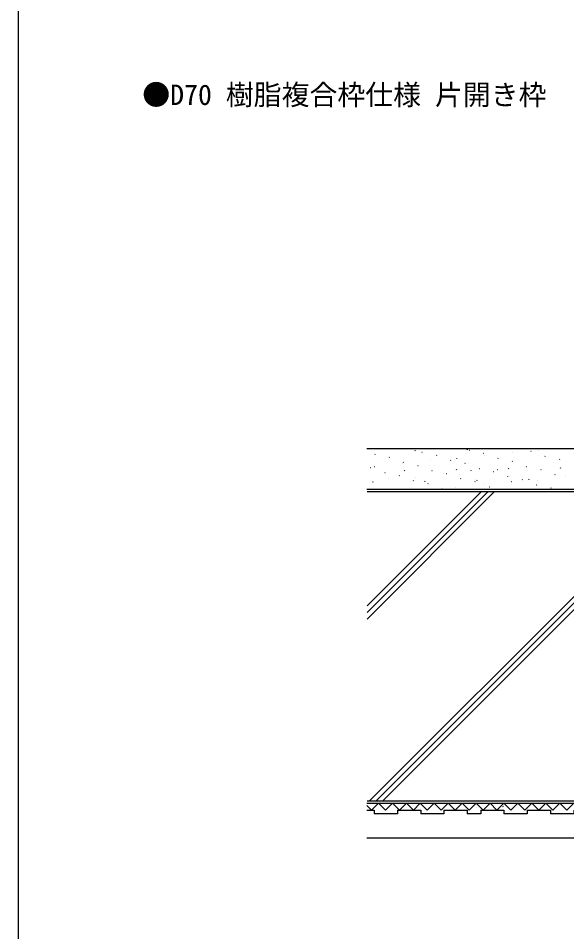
# Model space of a CAD drawing. Units: millimetres, scale not verified. Extents: x -525 to 525, y -786 to 786.
# Drawn here: x -525 to -289, y -392.9 to 0 of the extents above; entities that cross this region are included whole.
import ezdxf
from ezdxf.enums import TextEntityAlignment as Align

# ---------------------------------------------------------------- set-up
doc = ezdxf.new("R2010")
doc.units = ezdxf.units.MM
doc.header["$LTSCALE"] = 4
for name, color, linetype in [('0-1_USER1', 3, 'Continuous'), ('0-8_YKK_ZWAK', 7, 'Continuous'), ('0-9_YSS_K', 3, 'Continuous')]:
    doc.layers.add(name, color=color, linetype=linetype)
doc.styles.add('ＭＳ ゴシック', font='')
doc.styles.get('ＭＳ ゴシック').set_extended_font_data('MS Gothic')

msp = doc.modelspace()

# ---------------------------------------------------------------- linework, layer by layer
at = {"layer": '0-8_YKK_ZWAK'}
msp.add_line((-525, 744.3), (-525, -785.7), dxfattribs=at)
at = {"layer": '0-9_YSS_K'}
for p, q in [((-375, -185.1), (-191.425, -185.1)), ((-371.619, -187.562), (-371.487, -187.49)), ((-354.265, -186.042), (-354.125, -185.777)), ((-351.311, -186.689), (-351.18, -186.617)), ((-345.082, -187.986), (-344.95, -187.914)), ((-331.89, -185.654), (-331.749, -185.388)), ((-331.004, -185.816), (-330.872, -185.744)), ((-324.774, -187.114), (-324.643, -187.042)), ((-324.223, -187.979), (-324.203, -187.957)), ((-312.24, -186.643), (-312.22, -186.62)), ((-309.514, -185.265), (-309.427, -185.1)), ((-304.467, -186.241), (-304.335, -186.169)), ((-300.957, -186.088), (-300.937, -186.066)), ((-298.392, -188.443), (-298.261, -188.371)), ((-365.389, -188.859), (-365.258, -188.787)), ((-359.572, -191.319), (-359.552, -191.297)), ((-359.315, -191.062), (-359.183, -190.99)), ((-353.085, -192.359), (-352.954, -192.287)), ((-347.589, -189.982), (-347.569, -189.96)), ((-339.007, -190.189), (-338.876, -190.117)), ((-336.306, -189.428), (-336.286, -189.405)), ((-332.778, -191.486), (-332.646, -191.414)), ((-318.7, -189.316), (-318.568, -189.244)), ((-312.47, -190.613), (-312.339, -190.541)), ((-294.799, -191.254), (-294.779, -191.231)), ((-292.163, -189.74), (-292.031, -189.668)), ((-373.393, -193.232), (-373.261, -193.16)), ((-371.655, -192.768), (-371.635, -192.745)), ((-367.318, -195.434), (-367.187, -195.362)), ((-358.785, -194.596), (-358.645, -194.331)), ((-347.011, -194.561), (-346.879, -194.489)), ((-342.131, -195.93), (-342.111, -195.908)), ((-340.781, -195.858), (-340.65, -195.786)), ((-336.41, -194.208), (-336.269, -193.942)), ((-330.148, -194.594), (-330.128, -194.571)), ((-326.703, -193.688), (-326.572, -193.616)), ((-320.474, -194.986), (-320.342, -194.914)), ((-318.865, -194.039), (-318.845, -194.017)), ((-314.034, -193.819), (-313.894, -193.554)), ((-306.782, -192.591), (-306.762, -192.568)), ((-306.396, -192.816), (-306.264, -192.744)), ((-300.166, -194.113), (-300.035, -194.041)), ((-294.092, -196.315), (-293.96, -196.243)), ((-291.659, -193.431), (-291.518, -193.166)), ((-372.492, -199.558), (-372.352, -199.293)), ((-365.497, -197.934), (-365.477, -197.911)), ((-361.089, -196.731), (-360.957, -196.659)), ((-355.014, -198.933), (-354.883, -198.862)), ((-354.214, -197.379), (-354.194, -197.357)), ((-350.117, -199.17), (-349.977, -198.904)), ((-348.785, -200.231), (-348.653, -200.159)), ((-334.707, -198.061), (-334.575, -197.989)), ((-328.477, -199.358), (-328.346, -199.286)), ((-327.741, -198.781), (-327.601, -198.516)), ((-314.399, -197.188), (-314.268, -197.116)), ((-312.707, -199.205), (-312.687, -199.183)), ((-308.17, -198.485), (-308.038, -198.413)), ((-305.366, -198.393), (-305.226, -198.128)), ((-301.424, -198.65), (-301.404, -198.628)), ((-289.341, -197.202), (-289.321, -197.18)), ((-375, -202.6), (-234, -202.6)), ((-374.832, -203.6), (-235, -203.6)), ((-320.028, -203.6), (-374.832, -258.404)), ((-322.857, -203.6), (-374.832, -255.576)), ((-325.685, -203.6), (-374.832, -252.747)), ((-240.832, -203.6), (-373.832, -336.6)), ((-238.004, -203.6), (-371.004, -336.6)), ((-235.175, -203.6), (-368.175, -336.6)), ((-348.056, -202.545), (-348.036, -202.523)), ((-342.71, -202.433), (-342.579, -202.361)), ((-336.773, -201.99), (-336.753, -201.968)), ((-324.69, -200.542), (-324.67, -200.519)), ((-322.403, -201.56), (-322.271, -201.488)), ((-302.095, -200.687), (-301.964, -200.616)), ((-295.866, -201.985), (-295.734, -201.913)), ((-375, -337.6), (-184, -337.6)), ((-374.832, -336.6), (-184.832, -336.6)), ((-373, -340.6), (-370, -337.6)), ((-367, -340.6), (-370, -337.6)), ((-367, -340.6), (-364, -337.6)), ((-361, -340.6), (-364, -337.6)), ((-361, -340.6), (-358, -337.6)), ((-355, -340.6), (-358, -337.6)), ((-355, -340.6), (-352, -337.6)), ((-349, -340.6), (-352, -337.6)), ((-349, -340.6), (-346, -337.6)), ((-347.184, -337.663), (-347.156, -337.653)), ((-343, -340.6), (-346, -337.6)), ((-343, -340.6), (-340, -337.6)), ((-337, -340.6), (-340, -337.6)), ((-337, -340.6), (-334, -337.6)), ((-331, -340.6), (-334, -337.6)), ((-331, -340.6), (-328, -337.6)), ((-325, -340.6), (-328, -337.6)), ((-325, -340.6), (-322, -337.6)), ((-319, -340.6), (-322, -337.6)), ((-319, -340.6), (-316, -337.6)), ((-313, -340.6), (-316, -337.6)), ((-313, -340.6), (-310, -337.6)), ((-307, -340.6), (-310, -337.6)), ((-307, -340.6), (-304, -337.6)), ((-301, -340.6), (-304, -337.6)), ((-301, -340.6), (-298, -337.6)), ((-295, -340.6), (-298, -337.6)), ((-295, -340.6), (-292, -337.6)), ((-289, -340.6), (-292, -337.6)), ((-289, -340.6), (-286, -337.6)), ((-373, -340.6), (-375, -338.6)), ((-375, -340.6), (-371.819, -340.6)), ((-371.819, -340.6), (-371.819, -342.1)), ((-361.819, -340.6), (-351.819, -340.6)), ((-351.819, -340.6), (-351.819, -342.1)), ((-351.819, -340.6), (-351.819, -342.1)), ((-341.819, -340.6), (-331.819, -340.6)), ((-331.819, -340.6), (-331.819, -342.1)), ((-327.657, -339.271), (-327.628, -339.261)), ((-325.998, -340.6), (-315.998, -340.6)), ((-318.649, -340.605), (-318.849, -340.605)), ((-316.43, -338.958), (-316.18, -338.793)), ((-315.998, -340.6), (-315.998, -342.1)), ((-305.998, -340.6), (-295.998, -340.6)), ((-305.998, -340.6), (-295.998, -340.6)), ((-299.758, -337.915), (-299.73, -337.905)), ((-295.998, -340.6), (-295.998, -342.1)), ((-295.998, -340.6), (-295.998, -342.1)), ((-182.496, -352.6), (-375, -352.6))]:
    msp.add_line(p, q, dxfattribs=at)
for points in [[(-361.819, -340.6), (-361.819, -342.1), (-371.819, -342.1)], [(-341.819, -340.6), (-341.819, -342.1), (-351.819, -342.1)], [(-325.998, -340.6), (-325.998, -342.1), (-331.819, -342.1)], [(-305.998, -340.6), (-305.998, -342.1), (-315.998, -342.1)], [(-285.998, -340.6), (-285.998, -342.1), (-295.998, -342.1)]]:
    msp.add_lwpolyline(points, dxfattribs=at)

# ---------------------------------------------------------------- texts
at = {"layer": '0-1_USER1', "style": 'ＭＳ ゴシック'}
msp.add_text('●D70 樹脂複合枠仕様 片開き枠', height=8.798, dxfattribs=at).set_placement((-471.636, -39.95), align=Align.BOTTOM_LEFT)

doc.saveas('drawing.dxf')
